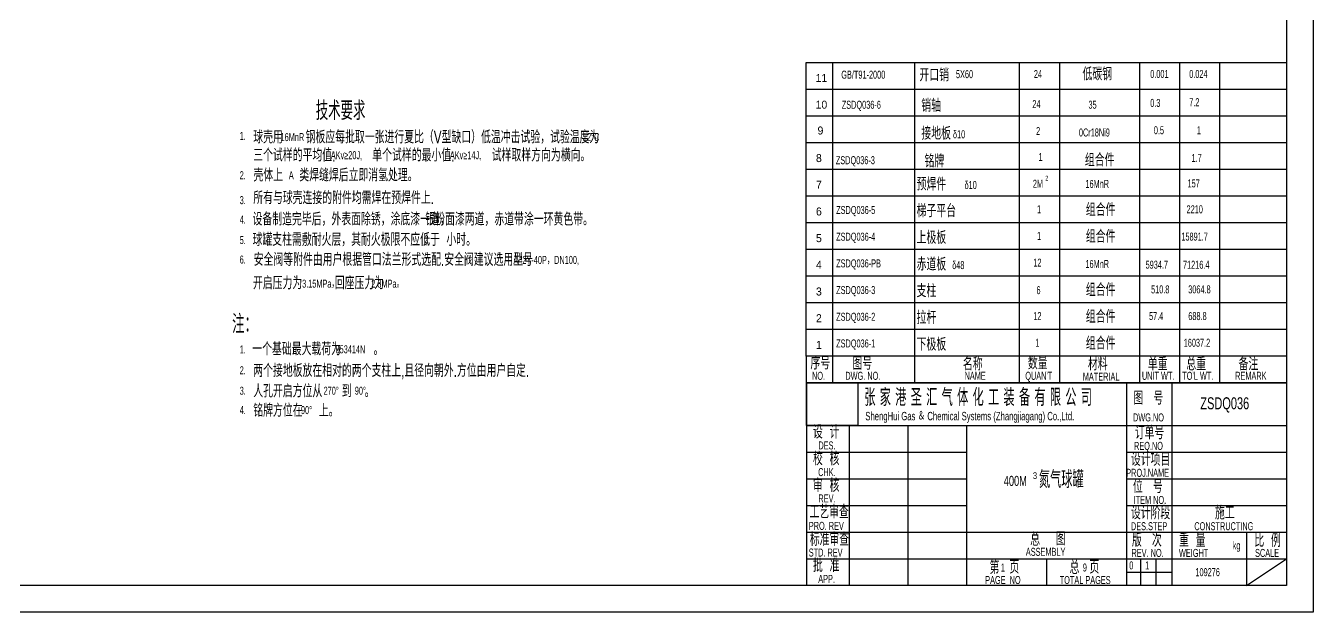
# Model space of a CAD drawing. Header units: millimetres. Extents: x 498745 to 743872, y 17439 to 118325.
# Drawn here: x 544842 to 566564, y 60899 to 70787 of the extents above; entities that cross this region are included whole.
import ezdxf

# ---------------------------------------------------------------- set-up
doc = ezdxf.new("R2010")
doc.units = ezdxf.units.MM
doc.header["$LTSCALE"] = 45
doc.styles.add('HGCAD', font='HGCAD.SHX', dxfattribs={"width": 0.75, "bigfont": 'HGCADHZ.SHX'})
picture_1 = doc.add_image_def('image1.jpg', size_in_pixel=(195, 162))

msp = doc.modelspace()

# ---------------------------------------------------------------- linework, layer by layer
at = {"color": 7, "linetype": 'Continuous'}
for p, q in [((566563.95, 87628.66), (566563.95, 60898.66)), ((558010.72, 69718.66), (566110.72, 69718.66)), ((558010.72, 69268.66), (566110.72, 69268.66)), ((558010.72, 68818.66), (566110.72, 68818.66)), ((558010.72, 68368.66), (566110.72, 68368.66)), ((558010.72, 67918.66), (566110.72, 67918.66)), ((558010.72, 67468.66), (566110.72, 67468.66)), ((558010.72, 67018.66), (566110.72, 67018.66)), ((558010.72, 66568.66), (566110.72, 66568.66)), ((558010.72, 66118.66), (566110.72, 66118.66)), ((558010.72, 65668.66), (566110.72, 65668.66)), ((566563.95, 60898.66), (528763.95, 60898.66))]:
    msp.add_line(p, q, dxfattribs=at)
at = {"color": 4, "linetype": 'Continuous'}
for p, q in [((566113.95, 87178.66), (566113.95, 61348.66)), ((558010.72, 70168.66), (566110.72, 70168.66)), ((558010.72, 65218.66), (558010.72, 70168.66)), ((558460.72, 64768.66), (558460.72, 70168.66)), ((559839.55, 64768.66), (559839.55, 70168.66)), ((561610.72, 64768.66), (561610.72, 70168.66)), ((562285.72, 64768.66), (562285.72, 70168.66)), ((563635.72, 64768.66), (563635.72, 70168.66)), ((564310.72, 64768.66), (564310.72, 70168.66)), ((564985.72, 64768.66), (564985.72, 70168.66)), ((566110.72, 65218.66), (558010.72, 65218.66)), ((558010.72, 65218.66), (558010.72, 64768.66)), ((566110.72, 64768.66), (558013.95, 64768.66)), ((566110.72, 64768.66), (558013.95, 64768.66)), ((558013.95, 64768.66), (566113.95, 64768.66)), ((566110.72, 64768.66), (558013.95, 64768.66)), ((566110.72, 64768.66), (558013.95, 64768.66)), ((558013.95, 64768.66), (558013.95, 61348.66)), ((566113.95, 64768.66), (558017.19, 64768.66)), ((566113.95, 64768.66), (558017.19, 64768.66)), ((563413.95, 64768.66), (563413.95, 61348.66)), ((564178.95, 64768.66), (564178.95, 61348.66)), ((566113.95, 64768.66), (566113.95, 61348.66)), ((558013.95, 64048.66), (566113.95, 64048.66)), ((558733.95, 64048.66), (558733.95, 61348.66)), ((559723.95, 64048.66), (559723.95, 61348.66)), ((560713.95, 64048.66), (560713.95, 61348.66)), ((558013.95, 63598.66), (560713.95, 63598.66)), ((563413.95, 63598.66), (566113.95, 63598.66)), ((558013.95, 63148.66), (560713.95, 63148.66)), ((563413.95, 63148.66), (566113.95, 63148.66)), ((558013.95, 62698.66), (560713.95, 62698.66)), ((563413.95, 62698.66), (566113.95, 62698.66)), ((558013.95, 62248.66), (563413.95, 62248.66)), ((563413.95, 62248.66), (566113.95, 62248.66)), ((565438.95, 62248.66), (565438.95, 61348.66)), ((558013.95, 61798.66), (566113.95, 61798.66)), ((563654.05, 61348.48), (563654.05, 61798.66)), ((563911.41, 61348.48), (563911.41, 61798.66)), ((563413.95, 61573.57), (564178.95, 61573.57)), ((566113.95, 61348.66), (529888.95, 61348.66)), ((558013.95, 61348.66), (549917.19, 61348.66))]:
    msp.add_line(p, q, dxfattribs=at)
msp.add_line((562063.95, 61798.66), (562063.95, 61348.66))
at = {"color": 7, "linetype": 'Continuous', "ltscale": 2}
msp.add_line((565438.95, 61348.66), (566113.95, 61798.66), dxfattribs=at)

# ---------------------------------------------------------------- texts
at = {"color": 7, "style": 'HGCAD'}
for s, p in [('11', (558167.8, 69838.7)), ('10', (558167.8, 69388.7)), ('9', (558200.78, 68953.55)), ('8', (558174.37, 68488.7)), ('7', (558174.37, 68038.7)), ('6', (558174.37, 67588.7)), ('5', (558174.37, 67138.7)), ('4', (558174.37, 66688.7)), ('3', (558174.37, 66238.7)), ('2', (558174.37, 65788.7)), ('1', (558174.37, 65338.7))]:
    msp.add_text(s, height=135, dxfattribs=at).set_placement(p)
at = {"color": 2, "linetype": 'Continuous', "style": 'HGCAD', "width": 0.7}
for s, p in [('GB/T91-2000', (558601.65, 69894.36)), ('5X60', (560536.11, 69903.27)), ('ZSDQ036-6', (558609.53, 69387.46)), ('2', (561887.87, 68944.42)), ('0.5', (563874.45, 68958.29)), ('1', (564600.39, 68958.29)), ('1.', (548451.66, 68863.06)), ('16MnR', (549141.42, 68842.16)), ('-12%%DC', (554200.83, 68842.16)), ('δ10', (560485.65, 68889.36)), ('0Cr18Ni9', (562610.23, 68920)), ('AKv≥20J,', (549988.89, 68537.12)), ('AKv≥14J,', (551997.33, 68537.12)), ('ZSDQ036-3', (558509.43, 68452.55)), ('1.7', (564510.77, 68490.84)), ('2.', (548451.66, 68199.43)), ('A', (549280.45, 68199.43)), ('16MnR', (562720.15, 68052.71)), ('157', (564443.82, 68061.51)), ('3.', (548451.66, 67778.92)), ('4.', (548451.66, 67450.82)), ('ZSDQ036-5', (558514.64, 67613.08)), ('2210', (564426.7, 67624.86)), ('5.', (548451.66, 67105.87)), ('2', (551569.96, 67119.55)), ('ZSDQ036-4', (558514.64, 67163.08)), ('15891.7', (564338.94, 67164.28)), ('6.', (548451.66, 66777.24)), ('A42Y-40P，DN100,', (553070.36, 66771.12)), ('ZSDQ036-PB', (558514.64, 66713.08)), ('16MnR', (562720.15, 66702.71)), ('5934.7', (563735.51, 66690.99)), ('71216.4', (564365.99, 66689.64)), ('3.15MPa，                2.8MPa。', (549504.79, 66371.04)), ('ZSDQ036-3', (558514.64, 66263.08)), ('510.8', (563827.48, 66274.86)), ('3064.8', (564454.6, 66274.86)), ('ZSDQ036-2', (558514.64, 65813.08)), ('57.4', (563793.45, 65824.86)), ('688.8', (564455.79, 65824.86)), ('1.', (548451.66, 65261.63)), ('853414N', (550068.89, 65264.5)), ('ZSDQ036-1', (558514.64, 65363.08)), ('16037.2', (564378.57, 65374.86)), ('2.', (548451.66, 64910.93)), ('3.', (548451.66, 64565.93)), ('270%%D', (549867.3, 64565.93)), ('90%%D', (550393.84, 64565.93)), ('4.', (548451.66, 64239.41)), ('90%%D', (549485.75, 64239.41))]:
    msp.add_text(s, height=135, dxfattribs=at).set_placement(p)
at = {"color": 7, "linetype": 'Continuous', "style": 'HGCAD'}
for s, height, width, p in [('开口销', 216, 0.7, (559919.52, 69849.31)), ('24', 135, 0.7, (561850.64, 69906.14)), ('低碳钢', 216, 0.7, (562671.17, 69865.43)), ('0.001', 135, 0.7, (563813.36, 69906.67)), ('0.024', 135, 0.7, (564471.33, 69906.67)), ('技术要求', 315, 0.7, (549735.42, 69197.48)), ('销轴', 216, 0.7, (559951.78, 69333.5)), ('24', 135, 0.7, (561824.63, 69399.24)), ('35', 135, 0.7, (562771.55, 69387.46)), ('0.3', 135, 0.7, (563813.36, 69418.34)), ('7.2', 135, 0.7, (564471.33, 69430.55)), ('接地板', 216, 0.7, (559951.78, 68866.05)), ('球壳用       钢板应每批取一张进行夏比（V型缺口）低温冲击试验，试验温度为', 216, 0.7, (548680.37, 68803.25)), ('三个试样的平均值:', 216, 0.7, (548680.37, 68498.21)), ('单个试样的最小值:', 216, 0.7, (550688.81, 68498.21)), ('试样取样方向为横向。', 216, 0.7, (552704.25, 68498.21)), ('组合件', 216, 0.7, (562711.05, 68416.81)), ('铭牌', 216, 0.7, (560005.14, 68398.59)), ('1', 135, 0.7, (561929.05, 68506.06)), ('壳体上     类焊缝焊后立即消氢处理。', 216, 0.7, (548683.71, 68161.18)), ('预焊件', 216, 0.7, (559872.04, 68009.12)), ('2', 81, 0.7, (562043.38, 68177.7)), ('所有与球壳连接的附件均需焊在预焊件上.', 216, 0.7, (548680.37, 67778.84)), ('δ10', 135, 0.7, (560681.24, 68034.22)), ('2M', 135, 0.7, (561833.85, 68055.59)), ('梯子平台', 216, 0.7, (559872.04, 67559.12)), ('组合件', 216, 0.7, (562727.37, 67577.34)), ('设备制造完毕后，外表面除锈，涂底漆一道，', 216, 0.7, (548668.85, 67419.21)), ('银粉面漆两道，赤道带涂一环黄色带。', 216, 0.7, (551583.53, 67418.26)), ('1', 135, 0.7, (561903.69, 67624.86)), ('上极板', 216, 0.7, (559872.04, 67109.12)), ('组合件', 216, 0.7, (562727.37, 67127.34)), ('球罐支柱需敷耐火层，其耐火极限不应低于  小时。', 216, 0.7, (548668.85, 67074.26)), ('1', 135, 0.7, (561903.69, 67174.86)), ('安全阀等附件由用户根据管口法兰形式选配.安全阀建议选用型号', 216, 0.7, (548687.32, 66737.58)), ('赤道板', 216, 0.7, (559872.04, 66659.12)), ('δ48', 135, 0.7, (560472.48, 66684.05)), ('12', 135, 0.7, (561840.95, 66724.86)), ('开启压力为          回座压力为   ', 216, 0.7, (548675.49, 66342.99)), ('支柱', 216, 0.7, (559872.04, 66209.12)), ('6', 135, 0.7, (561894.06, 66261.59)), ('组合件', 216, 0.7, (562727.37, 66227.34)), ('注：', 315, 0.7, (548323.73, 65600.55)), ('拉杆', 216, 0.7, (559872.04, 65759.12)), ('12', 135, 0.7, (561840.95, 65824.86)), ('组合件', 216, 0.7, (562727.37, 65777.34)), ('一个基础最大载荷为          。', 216, 0.7, (548664.24, 65230.01)), ('下极板', 216, 0.7, (559872.04, 65309.12)), ('1', 135, 0.7, (561874.91, 65374.86)), ('组合件', 216, 0.7, (562727.37, 65327.34)), ('序号', 216, 0.7, (558081.27, 64990.66)), ('图号', 216, 0.7, (558789.59, 64985.71)), ('名称', 216, 0.7, (560653.5, 64975.81)), ('数量', 216, 0.7, (561748.84, 64990.66)), ('材料', 216, 0.7, (562762.48, 64976.48)), ('单重', 216, 0.7, (563774.31, 64975.81)), ('总重', 216, 0.7, (564422.69, 64975.81)), ('备注', 216, 0.7, (565303.23, 64975.81)), ('两个接地板放在相对的两个支柱上,且径向朝外.方位由用户自定.', 216, 0.7, (548680.37, 64866.16)), ('NO.', 135, 0.7, (558107.81, 64817.68)), ('DWG. NO.', 135, 0.7, (558669.75, 64817.68)), ('NAME', 135, 0.7, (560681.53, 64817.68)), ("QUAN'T", 135, 0.7, (561705.64, 64817.68)), ('UNIT WT.', 135, 0.7, (563673.49, 64817.68)), ("TO'L WT.", 135, 0.7, (564354.16, 64817.68)), ('REMARK', 135, 0.7, (565246.52, 64817.68)), ('人孔开启方位从      到    。', 216, 0.7, (548680.37, 64521.16)), ('MATERIAL', 135, 0.7, (562675.81, 64803.51)), ('铭牌方位在     上。 ', 216, 0.7, (548680.37, 64194.64)), ('DWG.NO', 135.054, 0.7, (563522.95, 64115.87)), ('DES.', 135.054, 0.7, (558215.44, 63643.72)), ('REQ.NO', 135.054, 0.7, (563539.9, 63636.28)), ('CHK.', 135.054, 0.7, (558210.69, 63193.54)), ('3', 113.4, 0.7, (561833.81, 63144.4)), ('氮气球罐', 291.947, 0.68, (561935.89, 62993.14)), ('PROJ.NAME', 135.054, 0.7, (563409.22, 63181.78)), ('400M', 170.303, 0.7, (561342.6, 63027.89)), ('REV.', 135.054, 0.7, (558215.86, 62749.22)), ('ITEM NO.', 135.054, 0.7, (563532.92, 62724.34)), ('PRO. REV', 135.054, 0.7, (558053.75, 62287.47)), ('DES.STEP', 135.054, 0.7, (563488.2, 62281.78)), ('CONSTRUCTING', 135.0539, 0.7, (564557.52, 62281.78)), ('STD. REV', 135.054, 0.7, (558052.49, 61837.47)), ('ASSEMBLY', 135.054, 0.7, (561715.51, 61849.81)), ('REV. NO.', 135.054, 0.7, (563497.61, 61831.06)), ('WEIGHT', 135.054, 0.7, (564298.43, 61831.06)), ('kg', 135.054, 0.7, (565204.59, 61958.22)), ('SCALE', 135.054, 0.7, (565582.42, 61831.06)), ('1', 135.05, 0.7, (561294, 61585.06)), ('9', 135.05, 0.7, (562676.43, 61585.49)), ('0', 135.05, 0.7, (563459.41, 61621.02)), ('1', 135.05, 0.7, (563728.31, 61621.02)), ('APP.', 135.054, 0.7, (558212.62, 61393.72)), ('PAGE  NO', 135.054, 0.7, (561029.4, 61374.39)), ('TOTAL PAGES', 135.0539, 0.7, (562286.47, 61374.39)), ('109276', 135, 0.7, (564576.18, 61506.75))]:
    msp.add_text(s, height=height, dxfattribs=dict(at, width=width)).set_placement(p)
at = {"color": 4, "style": 'HGCAD', "width": 0.68}
msp.add_text('张 家 港 圣 汇 气 体 化 工 装 备 有 限 公 司', height=292.0638, dxfattribs=at).set_placement((558989.87, 64375.4))
at = {"style": 'HGCAD', "width": 0.7}
for s, p in [('图   号', (563531.16, 64398.83)), ('设  计', (558123.9, 63826.23)), ('订单号', (563552.79, 63814.54)), ('校  核', (558123.9, 63376.23)), ('设计项目', (563488.76, 63364.54)), ('审  核', (558123.9, 62926.23)), ('位   号', (563522.32, 62907.11)), ('工艺审查', (558065.55, 62479.74)), ('设计阶段', (563488.76, 62464.54)), ('施工', (564907.17, 62464.54)), ('标准审查', (558070.63, 62016.67)), ('总', (561789.33, 62016.67)), ('图', (562220.77, 62023.94)), ('版   次', (563505.82, 62002.94)), ('重  量', (564301.16, 62000.12)), ('比  例', (565570.97, 61997.72)), ('批  准', (558123.9, 61576.23)), ('第', (561103.22, 61541.25)), ('页', (561437.35, 61548.52)), ('总', (562453.22, 61541.25)), ('页', (562787.35, 61548.52))]:
    msp.add_text(s, height=225.09, dxfattribs=at).set_placement(p)
at = {"color": 7, "style": 'HGCAD', "width": 0.7}
msp.add_text('ZSDQ036', height=202.5, dxfattribs=at).set_placement((564658.78, 64320.21))
at = {"color": 4, "linetype": 'Continuous', "style": 'HGCAD', "width": 0.7}
msp.add_text(' ShengHui Gas ＆ Chemical Systems (Zhangjiagang) Co.,Ltd.', height=141.9754, dxfattribs=at).set_placement((558970.22, 64134.53))

# ---------------------------------------------------------------- pictures from other files: only their frames are drawn
at = {"color": 7}
image = msp.add_image(picture_1, insert=(558013.95, 64048.37), size_in_units=(867.01, 720.29), dxfattribs=at)
image.dxf.flags = 7

doc.saveas('drawing.dxf')
